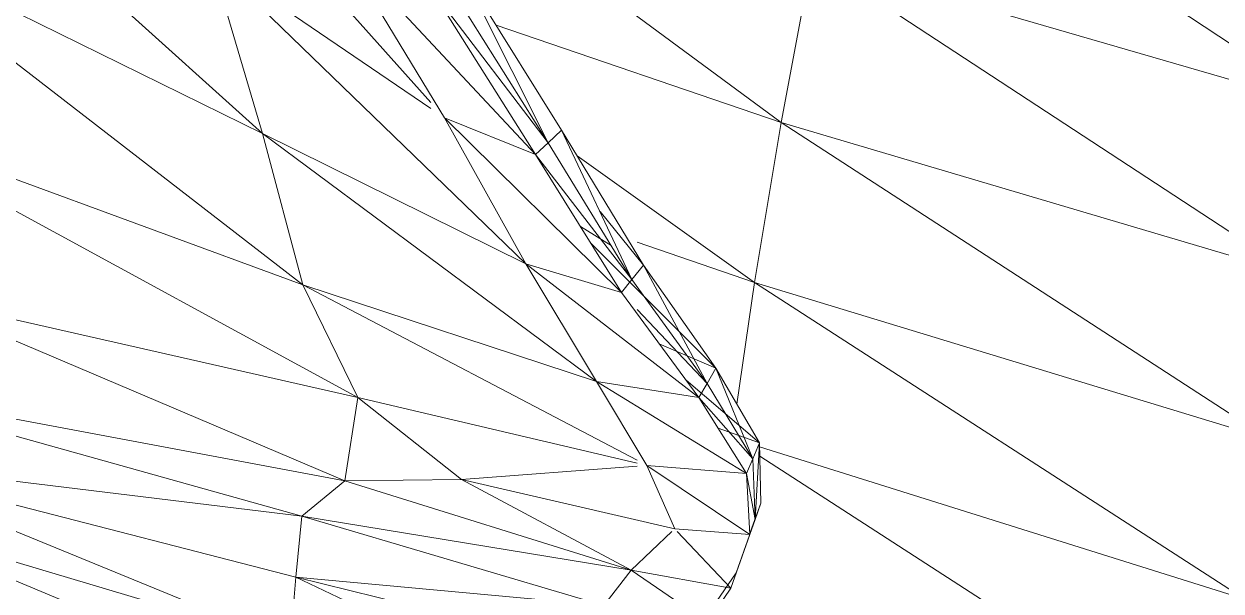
# Model space of a CAD drawing. Header units: millimetres. Extents: x -8591 to 7092, y -1621 to 14390.
# Drawn here: x -4624.5 to -4571.6, y 2865.6 to 2890.6 of the extents above; entities that cross this region are included whole.
import ezdxf

# ---------------------------------------------------------------- set-up
doc = ezdxf.new("R2010")
doc.units = ezdxf.units.MM
doc.layers.add('G-IMPT', color=8, linetype='Continuous', lineweight=9)
doc.layers.add('I-FURN', color=30, linetype='Continuous', lineweight=9)

# ---------------------------------------------------------------- blocks, each defined once
blk = doc.blocks.new('Artificial banana plant 1500mm - Family 4__C1-728657-Begane grond')
at = {"layer": 'G-IMPT'}
for p, q in [((-201.228, 228.914), (-221.238, 246.949)), ((-201.228, 228.914), (-221.238, 246.949)), ((-193.795, 230.29), (-207.638, 245.773)), ((-193.795, 230.29), (-207.638, 245.773)), ((-154.188, 230.067), (-175.418, 244.105)), ((-154.188, 230.067), (-175.418, 244.105)), ((-192.099, 239.569), (-178.298, 229.407)), ((-192.099, 239.569), (-178.298, 229.407)), ((-201.228, 228.914), (-220.208, 238.247)), ((-201.228, 228.914), (-220.208, 238.247)), ((-199.448, 222.237), (-220.208, 238.247)), ((-199.448, 222.237), (-220.208, 238.247)), ((-189.158, 227.989), (-197.798, 237.214)), ((-189.158, 227.989), (-197.798, 237.214)), ((-197.798, 237.214), (-193.188, 229.611)), ((-197.798, 237.214), (-193.188, 229.611)), ((-193.795, 230.024), (-203.518, 236.633)), ((-193.795, 230.024), (-203.518, 236.633)), ((-203.518, 236.633), (-201.228, 228.914)), ((-203.518, 236.633), (-201.228, 228.914)), ((-178.298, 229.407), (-176.938, 236.664)), ((-178.298, 229.407), (-176.938, 236.664)), ((-155.548, 222.661), (-176.938, 236.664)), ((-155.548, 222.661), (-176.938, 236.664)), ((-154.188, 230.067), (-176.938, 236.664)), ((-154.188, 230.067), (-176.938, 236.664)), ((-188.008, 229.072), (-192.498, 236.261)), ((-188.008, 229.072), (-192.498, 236.261)), ((-188.608, 228.503), (-192.498, 236.261)), ((-188.608, 228.503), (-192.498, 236.261)), ((-189.588, 223.157), (-202.922, 236.056)), ((-189.588, 223.157), (-202.922, 236.056)), ((-193.158, 235.749), (-188.608, 228.503)), ((-188.608, 228.503), (-193.158, 235.749)), ((-193.768, 235.287), (-188.608, 228.503)), ((-193.768, 235.287), (-188.608, 228.503)), ((-193.768, 235.287), (-189.158, 227.989)), ((-193.768, 235.287), (-189.158, 227.989)), ((-178.298, 229.407), (-190.897, 233.698)), ((-178.298, 229.407), (-190.897, 233.698)), ((-199.448, 222.237), (-220.138, 229.829)), ((-199.448, 222.237), (-220.138, 229.829)), ((-197.018, 217.25), (-220.138, 229.829)), ((-197.018, 217.25), (-220.138, 229.829)), ((-189.158, 227.989), (-193.188, 229.611)), ((-189.158, 227.989), (-193.188, 229.611)), ((-185.368, 221.891), (-193.188, 229.611)), ((-185.368, 221.891), (-193.188, 229.611)), ((-193.188, 229.611), (-189.588, 223.157)), ((-193.188, 229.611), (-189.588, 223.157)), ((-179.478, 222.337), (-178.298, 229.407)), ((-179.478, 222.337), (-178.298, 229.407)), ((-156.748, 215.416), (-178.298, 229.407)), ((-156.748, 215.416), (-178.298, 229.407)), ((-155.548, 222.661), (-178.298, 229.407)), ((-155.548, 222.661), (-178.298, 229.407)), ((-189.588, 223.157), (-201.228, 228.914)), ((-189.588, 223.157), (-201.228, 228.914)), ((-186.468, 217.965), (-201.228, 228.914)), ((-186.468, 217.965), (-201.228, 228.914)), ((-201.228, 228.914), (-199.448, 222.237)), ((-201.228, 228.914), (-199.448, 222.237)), ((-188.008, 229.072), (-188.608, 228.503)), ((-188.008, 229.072), (-188.608, 228.503)), ((-184.388, 223.094), (-188.008, 229.072)), ((-184.388, 223.094), (-188.008, 229.072)), ((-184.898, 222.467), (-188.008, 229.072)), ((-184.898, 222.467), (-188.008, 229.072)), ((-188.608, 228.503), (-189.158, 227.989)), ((-188.608, 228.503), (-189.158, 227.989)), ((-188.608, 228.503), (-184.898, 222.467)), ((-184.898, 222.467), (-188.608, 228.503)), ((-189.158, 227.989), (-184.898, 222.467)), ((-189.158, 227.989), (-184.898, 222.467)), ((-189.158, 227.989), (-185.368, 221.891)), ((-189.158, 227.989), (-185.368, 221.891)), ((-179.478, 222.337), (-187.32, 227.937)), ((-179.478, 222.337), (-187.32, 227.937)), ((-184.388, 223.094), (-186.309, 225.464)), ((-184.388, 223.094), (-186.309, 225.464)), ((-185.823, 223.973), (-187.177, 224.802)), ((-185.823, 223.973), (-187.177, 224.802)), ((-181.188, 218.542), (-186.736, 224.093)), ((-181.188, 218.542), (-186.736, 224.093)), ((-179.478, 222.337), (-184.669, 224.121)), ((-179.478, 222.337), (-184.669, 224.121)), ((-185.368, 221.891), (-189.588, 223.157)), ((-185.368, 221.891), (-189.588, 223.157)), ((-181.938, 217.254), (-189.588, 223.157)), ((-181.938, 217.254), (-189.588, 223.157)), ((-189.588, 223.157), (-186.468, 217.965)), ((-189.588, 223.157), (-186.468, 217.965)), ((-184.388, 223.094), (-184.898, 222.467)), ((-184.388, 223.094), (-184.898, 222.467)), ((-181.188, 218.542), (-184.388, 223.094)), ((-181.188, 218.542), (-184.388, 223.094)), ((-181.578, 217.869), (-184.388, 223.094)), ((-181.578, 217.869), (-184.388, 223.094)), ((-184.898, 222.467), (-185.368, 221.891)), ((-184.898, 222.467), (-185.368, 221.891)), ((-184.898, 222.467), (-181.578, 217.869)), ((-181.578, 217.869), (-184.898, 222.467)), ((-180.26, 216.96), (-179.478, 222.337)), ((-180.26, 216.96), (-179.478, 222.337)), ((-157.808, 208.346), (-179.478, 222.337)), ((-157.808, 208.346), (-179.478, 222.337)), ((-156.748, 215.416), (-179.478, 222.337)), ((-156.748, 215.416), (-179.478, 222.337)), ((-186.468, 217.965), (-199.448, 222.237)), ((-186.468, 217.965), (-199.448, 222.237)), ((-184.669, 214.481), (-199.448, 222.237)), ((-184.669, 214.481), (-199.448, 222.237)), ((-199.448, 222.237), (-197.018, 217.25)), ((-199.448, 222.237), (-197.018, 217.25)), ((-185.368, 221.891), (-181.938, 217.254)), ((-185.368, 221.891), (-181.938, 217.254)), ((-197.018, 217.25), (-216.868, 221.75)), ((-197.018, 217.25), (-216.868, 221.75)), ((-197.598, 213.567), (-216.868, 221.75)), ((-197.598, 213.567), (-216.868, 221.75)), ((-184.669, 221.148), (-181.578, 217.869)), ((-184.669, 221.148), (-181.578, 217.869)), ((-181.188, 218.542), (-183.697, 219.631)), ((-181.188, 218.542), (-183.697, 219.631)), ((-181.188, 218.542), (-181.578, 217.869)), ((-181.188, 218.542), (-181.578, 217.869)), ((-179.258, 215.252), (-181.188, 218.542)), ((-179.258, 215.252), (-181.188, 218.542)), ((-179.558, 214.547), (-181.188, 218.542)), ((-179.558, 214.547), (-181.188, 218.542)), ((-197.598, 213.567), (-220.238, 217.811)), ((-197.598, 213.567), (-220.238, 217.811)), ((-199.498, 212.002), (-220.238, 217.811)), ((-199.498, 212.002), (-220.238, 217.811)), ((-181.938, 217.254), (-186.468, 217.965)), ((-181.938, 217.254), (-186.468, 217.965)), ((-179.828, 213.894), (-186.468, 217.965)), ((-179.828, 213.894), (-186.468, 217.965)), ((-186.468, 217.965), (-184.238, 214.255)), ((-186.468, 217.965), (-184.238, 214.255)), ((-179.258, 215.252), (-182.499, 218.013)), ((-179.258, 215.252), (-182.499, 218.013)), ((-181.578, 217.869), (-181.938, 217.254)), ((-181.578, 217.869), (-181.938, 217.254)), ((-181.578, 217.869), (-179.558, 214.547)), ((-179.558, 214.547), (-181.578, 217.869)), ((-197.018, 217.25), (-197.598, 213.567)), ((-197.018, 217.25), (-197.598, 213.567)), ((-184.669, 214.356), (-197.018, 217.25)), ((-184.669, 214.356), (-197.018, 217.25)), ((-197.018, 217.25), (-192.438, 213.625)), ((-197.018, 217.25), (-192.438, 213.625)), ((-181.938, 217.254), (-179.558, 214.547)), ((-181.938, 217.254), (-179.558, 214.547)), ((-181.938, 217.254), (-179.828, 213.894)), ((-181.938, 217.254), (-179.828, 213.894)), ((-179.258, 215.252), (-181.083, 215.893)), ((-179.258, 215.252), (-181.083, 215.893)), ((-179.258, 215.252), (-179.558, 214.547)), ((-179.258, 215.252), (-179.558, 214.547)), ((-179.458, 211.865), (-179.258, 215.252)), ((-179.458, 211.865), (-179.258, 215.252)), ((-179.198, 212.579), (-179.258, 215.252)), ((-179.198, 212.579), (-179.258, 215.252)), ((-157.808, 208.346), (-179.254, 215.075)), ((-157.808, 208.346), (-179.254, 215.075)), ((-199.498, 212.002), (-219.818, 214.476)), ((-199.498, 212.002), (-219.818, 214.476)), ((-199.768, 209.318), (-219.818, 214.476)), ((-199.768, 209.318), (-219.818, 214.476)), ((-199.998, 206.369), (-219.818, 214.476)), ((-199.998, 206.369), (-219.818, 214.476)), ((-179.558, 214.547), (-179.828, 213.894)), ((-179.558, 214.547), (-179.828, 213.894)), ((-179.558, 214.547), (-179.458, 211.865)), ((-179.458, 211.865), (-179.558, 214.547)), ((-158.728, 201.418), (-179.245, 214.663)), ((-158.728, 201.418), (-179.245, 214.663)), ((-184.669, 214.222), (-192.438, 213.625)), ((-184.669, 214.222), (-192.438, 213.625)), ((-179.828, 213.894), (-184.238, 214.255)), ((-179.828, 213.894), (-184.238, 214.255)), ((-179.688, 211.202), (-184.238, 214.255)), ((-179.688, 211.202), (-184.238, 214.255)), ((-184.238, 214.255), (-183.008, 211.45)), ((-184.238, 214.255), (-183.008, 211.45)), ((-179.828, 213.894), (-179.458, 211.865)), ((-179.828, 213.894), (-179.458, 211.865)), ((-179.828, 213.894), (-179.688, 211.202)), ((-179.828, 213.894), (-179.688, 211.202)), ((-197.598, 213.567), (-199.498, 212.002)), ((-197.598, 213.567), (-199.498, 212.002)), ((-192.438, 213.625), (-197.598, 213.567)), ((-192.438, 213.625), (-197.598, 213.567)), ((-184.928, 209.619), (-197.598, 213.567)), ((-184.928, 209.619), (-197.598, 213.567)), ((-183.008, 211.45), (-192.438, 213.625)), ((-183.008, 211.45), (-192.438, 213.625)), ((-184.928, 209.619), (-192.438, 213.625)), ((-184.928, 209.619), (-192.438, 213.625)), ((-180.298, 209.498), (-179.198, 212.579)), ((-180.298, 209.498), (-179.198, 212.579)), ((-179.652, 211.33), (-179.198, 212.579)), ((-179.652, 211.33), (-179.198, 212.579)), ((-179.198, 212.579), (-179.458, 211.865)), ((-179.198, 212.579), (-179.458, 211.865)), ((-199.998, 206.369), (-219.158, 212.065)), ((-199.998, 206.369), (-219.158, 212.065)), ((-199.448, 203.866), (-219.158, 212.065)), ((-199.448, 203.866), (-219.158, 212.065)), ((-199.498, 212.002), (-199.768, 209.318)), ((-199.498, 212.002), (-199.768, 209.318)), ((-184.928, 209.619), (-199.498, 212.002)), ((-184.928, 209.619), (-199.498, 212.002)), ((-186.138, 208.059), (-199.498, 212.002)), ((-186.138, 208.059), (-199.498, 212.002)), ((-179.458, 211.865), (-180.298, 209.498)), ((-180.298, 209.498), (-179.458, 211.865)), ((-179.458, 211.865), (-179.688, 211.202)), ((-179.458, 211.865), (-179.688, 211.202)), ((-183.133, 211.33), (-184.928, 209.619)), ((-183.133, 211.33), (-184.928, 209.619)), ((-179.688, 211.202), (-183.008, 211.45)), ((-179.688, 211.202), (-183.008, 211.45)), ((-180.528, 208.831), (-182.895, 211.33)), ((-180.528, 208.831), (-182.895, 211.33)), ((-179.688, 211.202), (-180.528, 208.831)), ((-179.688, 211.202), (-180.528, 208.831)), ((-184.928, 209.619), (-186.138, 208.059)), ((-184.928, 209.619), (-186.138, 208.059)), ((-180.528, 208.831), (-184.928, 209.619)), ((-180.528, 208.831), (-184.928, 209.619)), ((-181.558, 207.32), (-184.928, 209.619)), ((-181.558, 207.32), (-184.928, 209.619)), ((-199.768, 209.318), (-199.998, 206.369)), ((-199.768, 209.318), (-199.998, 206.369)), ((-186.138, 208.059), (-199.768, 209.318)), ((-186.138, 208.059), (-199.768, 209.318)), ((-186.958, 206.167), (-199.768, 209.318)), ((-186.958, 206.167), (-199.768, 209.318)), ((-187.598, 203.544), (-199.768, 209.318)), ((-187.598, 203.544), (-199.768, 209.318)), ((-180.298, 209.498), (-181.318, 207.996)), ((-181.318, 207.996), (-180.298, 209.498)), ((-180.528, 208.831), (-181.558, 207.32)), ((-180.528, 208.831), (-181.558, 207.32))]:
    blk.add_line(p, q, dxfattribs=at)
blk = doc.blocks.new('Artificial banana plant 1500mm - Family 4__C2-728658-Begane grond')
blk.add_blockref('Artificial banana plant 1500mm - Family 4__C1-728657-Begane grond', (0, 0))
blk = doc.blocks.new('Artificial banana plant 1500mm - Family 4-728656-Begane grond')
blk.add_blockref('Artificial banana plant 1500mm - Family 4__C2-728658-Begane grond', (0, 0))
blk = doc.blocks.new('Artificial banana plant 1500mm - Ny märkning-728662-Begane grond')
blk.add_blockref('Artificial banana plant 1500mm - Family 4-728656-Begane grond', (0, 0))

msp = doc.modelspace()

# ---------------------------------------------------------------- block references
at = {"layer": 'I-FURN'}
msp.add_blockref('Artificial banana plant 1500mm - Ny märkning-728662-Begane grond', (-4412.758, 2656.875), dxfattribs=at)

doc.saveas('drawing.dxf')
